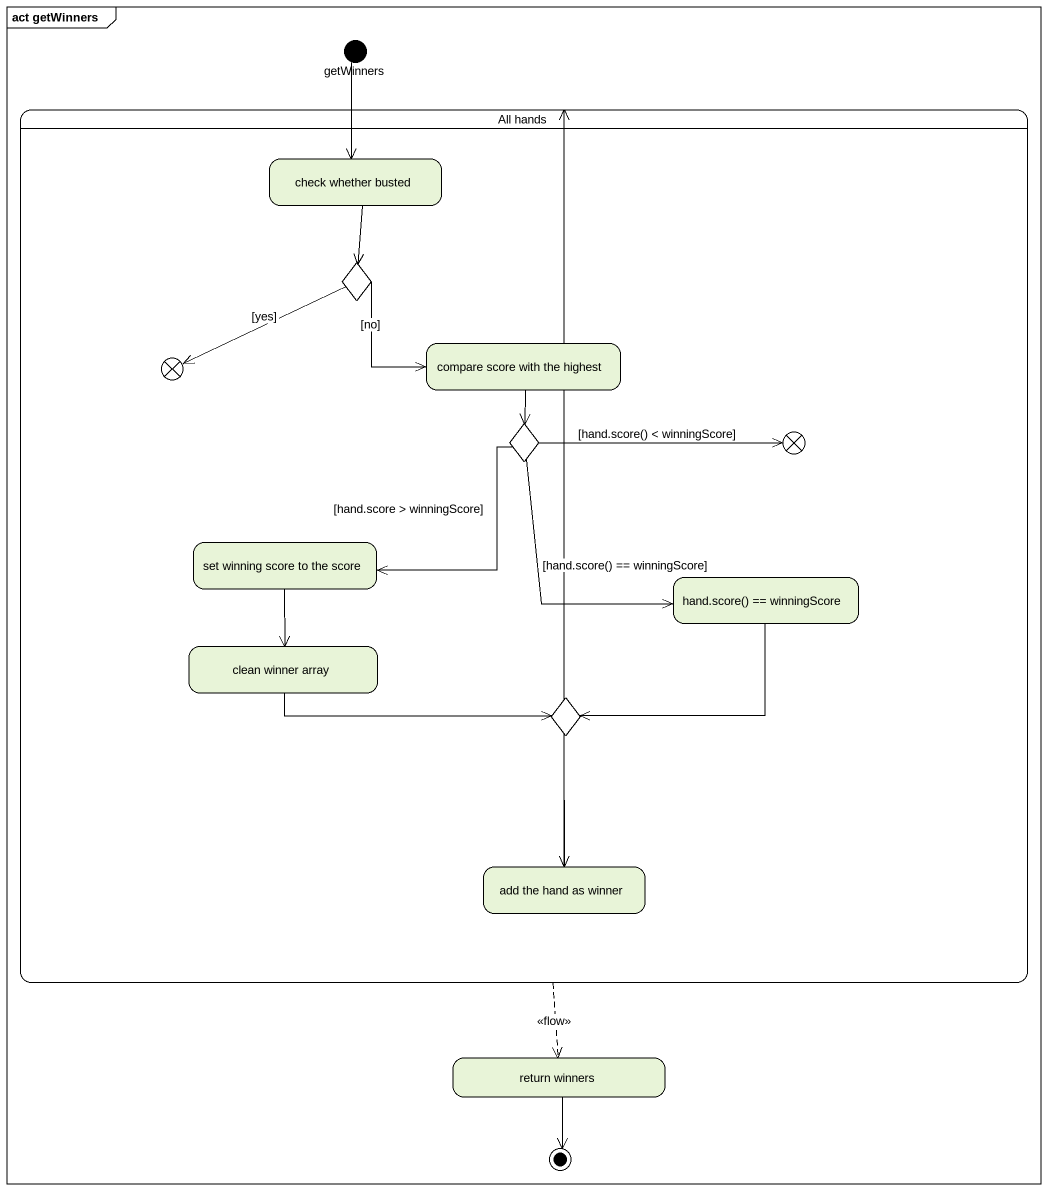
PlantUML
@startuml
mainframe act getWinners
hide empty description
state getWinners <<start>>
state "All hands" as All_hands {
  state "check whether busted" as check_whether_busted
  state choice1 <<choice>>
  state flowfinal1 <<end>>
  state "compare score with the highest" as compare_score_with_the
  state choice2 <<choice>>
  state flowfinal2 <<end>>
  state "set winning score to the score" as set_winning_score_to_the
  state "hand.score() == winningScore" as hand_score_winningScore
  state "clean winner array" as clean_winner_array
  state choice3 <<choice>>
  state "add the hand as winner" as add_the_hand_as_winner
}
state "return winners" as return_winners
getWinners --> check_whether_busted
All_hands -[dashed]-> return_winners : <<flow>>
check_whether_busted --> choice1
choice1 -left-> flowfinal1 : [yes]
choice1 -right-> compare_score_with_the : [no]
compare_score_with_the --> choice2
choice2 -right-> flowfinal2 : [hand.score() < winningScore]
choice2 -left-> set_winning_score_to_the : [hand.score > winningScore]
choice2 --> hand_score_winningScore : [hand.score() == winningScore]
set_winning_score_to_the --> clean_winner_array
hand_score_winningScore -left-> choice3
clean_winner_array -right-> choice3
choice3 --> add_the_hand_as_winner
add_the_hand_as_winner -up-> All_hands
return_winners --> [*]
@enduml
